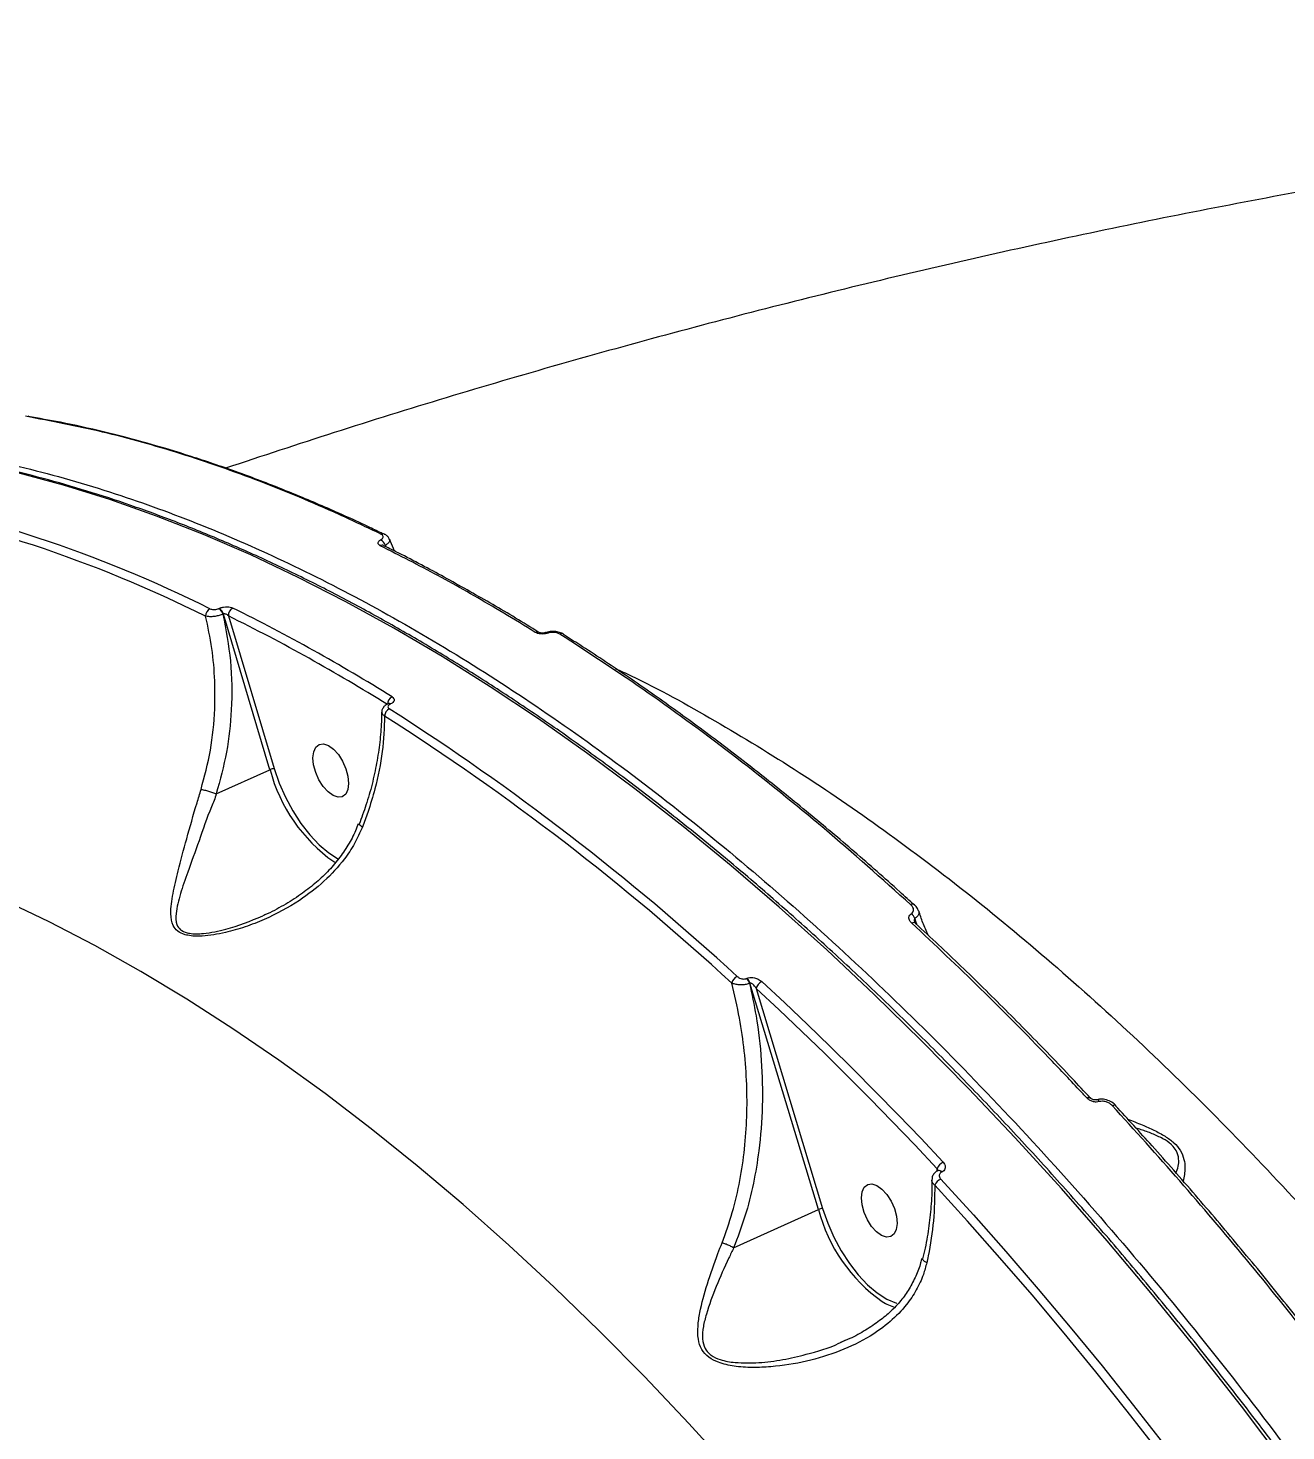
# Model space of a CAD drawing. Header units: millimetres. Extents: x -8422 to 28150, y -6982 to 5510.
# Drawn here: x 21661 to 21859.6, y 1680.1 to 1901.5 of the extents above; entities that cross this region are included whole.
import ezdxf

# ---------------------------------------------------------------- set-up
doc = ezdxf.new("R2010")
doc.units = ezdxf.units.MM
for name, color, linetype in [('DIKOM_ОБЪЕКТ', 7, 'Continuous'), ('DIKOM_РАЗМЕР_ЗОНА', 7, 'Continuous'), ('DIKOM_РАЗМЕР_ОБЪЕКТА', 7, 'Continuous')]:
    doc.layers.add(name, color=color, linetype=linetype)
doc.styles.add('style1', font='arial.ttf', dxfattribs={"width": 0.8})
doc.dimstyles.new('1-50', dxfattribs={"dimtxt": 300, "dimasz": 200, "dimexe": 100, "dimexo": 0, "dimgap": 100, "dimtad": 1, "dimdec": 0, "dimtxsty": 'style1', "dimcen": 0, "dimclrd": 7, "dimclre": 7, "dimadec": 1, "dimazin": 2, "dimtfac": 1, "dimtdec": 0, "dimtmove": 1, "dimatfit": 3, "dimfxl": 0, "dimlwd": 25, "dimlwe": 18, "dimarcsym": 0})

# ---------------------------------------------------------------- blocks, each defined once
blk = doc.blocks.new('*D15')
at = {"layer": 'Defpoints', "color": 0, "transparency": 16777216}
for p in [(19380.28, 3651.45), (27070.13, 3651.45), (15204.41, -3115.19)]:
    blk.add_point(p, dxfattribs=at)
at = {"layer": 'DIKOM_РАЗМЕР_ОБЪЕКТА', "color": 7, "lineweight": 18, "transparency": 16777216}
for p, q in [((19380.28, 3651.45), (27170.13, 3651.45)), ((15204.41, -3115.19), (27170.13, -3115.19))]:
    blk.add_line(p, q, dxfattribs=at)
at = {"layer": 'DIKOM_РАЗМЕР_ОБЪЕКТА', "color": 7, "lineweight": 25, "transparency": 16777216}
blk.add_line((27070.13, -2915.19), (27070.13, 3451.45), dxfattribs=at)
at = {"layer": 'DIKOM_РАЗМЕР_ОБЪЕКТА', "color": 7, "transparency": 16777216}
for points in [[(27036.8, 3451.45), (27103.47, 3451.45), (27070.13, 3651.45)], [(27036.8, -2915.19), (27103.47, -2915.19), (27070.13, -3115.19)]]:
    blk.add_solid(points, dxfattribs=at)
at = {"layer": 'DIKOM_РАЗМЕР_ОБЪЕКТА', "color": 0, "transparency": 16777216, "insert": (26816.96, -135.25), "char_height": 300, "attachment_point": 5, "rotation": 90, "style": 'style1'}
blk.add_mtext('6750', dxfattribs=at)
blk = doc.blocks.new('*D14')
at = {"layer": 'Defpoints', "color": 0, "transparency": 16777216}
for p in [(20684.73, 5148.63), (28049.7, 5148.63), (14575.76, -5055.5)]:
    blk.add_point(p, dxfattribs=at)
at = {"layer": 'DIKOM_РАЗМЕР_ЗОНА', "color": 7, "lineweight": 18, "transparency": 16777216}
for p, q in [((20684.73, 5148.63), (28149.7, 5148.63)), ((14575.76, -5055.5), (28149.7, -5055.5))]:
    blk.add_line(p, q, dxfattribs=at)
at = {"layer": 'DIKOM_РАЗМЕР_ЗОНА', "color": 7, "lineweight": 25, "transparency": 16777216}
blk.add_line((28049.7, -4855.5), (28049.7, 4948.63), dxfattribs=at)
at = {"layer": 'DIKOM_РАЗМЕР_ЗОНА', "color": 7, "transparency": 16777216}
for points in [[(28016.36, 4948.63), (28083.03, 4948.63), (28049.7, 5148.63)], [(28016.36, -4855.5), (28083.03, -4855.5), (28049.7, -5055.5)]]:
    blk.add_solid(points, dxfattribs=at)
at = {"layer": 'DIKOM_РАЗМЕР_ЗОНА', "color": 0, "transparency": 16777216, "insert": (27796.52, -63.59), "char_height": 300, "attachment_point": 5, "rotation": 90, "style": 'style1'}
blk.add_mtext('10200', dxfattribs=at)
blk = doc.blocks.new('*D13')
at = {"layer": 'Defpoints', "color": 0, "transparency": 16777216}
for p in [(10490, 1785.06), (25983.09, 460.53), (10490, -6882.5)]:
    blk.add_point(p, dxfattribs=at)
at = {"layer": 'DIKOM_РАЗМЕР_ЗОНА', "color": 7, "lineweight": 18, "transparency": 16777216}
for p, q in [((10490, 1785.06), (10490, -6982.5)), ((25983.09, 460.53), (25983.09, -6982.5))]:
    blk.add_line(p, q, dxfattribs=at)
at = {"layer": 'DIKOM_РАЗМЕР_ЗОНА', "color": 7, "lineweight": 25, "transparency": 16777216}
blk.add_line((25783.09, -6882.5), (10690, -6882.5), dxfattribs=at)
at = {"layer": 'DIKOM_РАЗМЕР_ЗОНА', "color": 7, "transparency": 16777216}
for points in [[(10690, -6849.17), (10690, -6915.83), (10490, -6882.5)], [(25783.09, -6849.17), (25783.09, -6915.83), (25983.09, -6882.5)]]:
    blk.add_solid(points, dxfattribs=at)
at = {"layer": 'DIKOM_РАЗМЕР_ЗОНА', "color": 0, "transparency": 16777216, "insert": (18236.55, -6629.33), "char_height": 300, "attachment_point": 5, "style": 'style1'}
blk.add_mtext('15500', dxfattribs=at)

msp = doc.modelspace()

# ---------------------------------------------------------------- linework, layer by layer
at = {"layer": 'DIKOM_ОБЪЕКТ', "color": 7, "linetype": 'Continuous', "lineweight": 15}
for p, q in [((21661.03, 1840.3), (21661.08, 1840.29)), ((21717.46, 1819.87), (21717.52, 1819.64)), ((21691.15, 1809.9), (21691.21, 1809.92)), ((21691.87, 1809.02), (21691.81, 1808.99)), ((21699.23, 1784.46), (21691.87, 1809.02)), ((21692.67, 1808.74), (21699.9, 1784.63)), ((21717.9, 1794.89), (21717.85, 1794.87)), ((21718.27, 1794.83), (21718.23, 1794.81)), ((21690.73, 1780.63), (21699.23, 1784.46)), ((21709.63, 1769.76), (21709.3, 1769.94)), ((21774.48, 1751.5), (21774.56, 1751.53)), ((21775.02, 1750.77), (21774.94, 1750.73)), ((21785.83, 1715.02), (21775.02, 1750.77)), ((21776, 1749.91), (21786.49, 1715.19)), ((21832.76, 1731.46), (21832.78, 1731.44)), ((21804.58, 1721.1), (21804.56, 1721.48)), ((21804.72, 1721.17), (21804.7, 1721.16)), ((21805.3, 1720.93), (21805.28, 1720.92)), ((21772.43, 1708.98), (21785.83, 1715.02)), ((21789.3, 1694.04), (21790.04, 1694.42))]:
    msp.add_line(p, q, dxfattribs=at)
at = {"layer": 'DIKOM_ОБЪЕКТ', "color": 7, "linetype": 'Continuous', "lineweight": 15, "flags": 128}
for points in [[(21859.54, 1674.86), (21852.64, 1683.97), (21845.64, 1692.88), (21838.57, 1701.59), (21831.41, 1710.07), (21824.18, 1718.33), (21816.88, 1726.35), (21809.52, 1734.14), (21802.11, 1741.68), (21794.65, 1748.97), (21787.15, 1756), (21779.61, 1762.77), (21772.04, 1769.27), (21764.46, 1775.5), (21756.85, 1781.44), (21749.23, 1787.1), (21741.62, 1792.47), (21734, 1797.55), (21726.39, 1802.32), (21718.8, 1806.8), (21711.23, 1810.97), (21703.69, 1814.82), (21696.19, 1818.37), (21688.72, 1821.6), (21681.3, 1824.5), (21673.94, 1827.09), (21666.64, 1829.36), (21659.4, 1831.3)], [(21717.28, 1821.65), (21717.31, 1821.64), (21717.32, 1821.63)], [(21742.77, 1806.1), (21742.77, 1806.1), (21742.76, 1806.1)], [(21711.54, 1783.42), (21711.64, 1782.29), (21711.52, 1781.34), (21711.18, 1780.62), (21710.65, 1780.2), (21709.97, 1780.11), (21709.2, 1780.37), (21708.4, 1780.94), (21707.63, 1781.79), (21706.96, 1782.84), (21706.45, 1784.01), (21706.12, 1785.21), (21706.02, 1786.33), (21706.14, 1787.29), (21706.48, 1788.01), (21707.01, 1788.43), (21707.69, 1788.52), (21708.46, 1788.26), (21709.26, 1787.69), (21710.03, 1786.84), (21710.7, 1785.79), (21711.21, 1784.61), (21711.54, 1783.42)], [(21699.9, 1784.63), (21700.69, 1782.34), (21701.68, 1780.1), (21702.82, 1777.96), (21704.11, 1775.97), (21705.51, 1774.17), (21706.99, 1772.61), (21708.51, 1771.32), (21710.04, 1770.34), (21710.08, 1770.32)], [(21772.36, 1673.6), (21765.38, 1681.26), (21758.34, 1688.68), (21751.25, 1695.85), (21744.11, 1702.77), (21736.93, 1709.43), (21729.71, 1715.82), (21722.47, 1721.94), (21715.21, 1727.78), (21707.93, 1733.34), (21700.65, 1738.6), (21693.37, 1743.58), (21686.09, 1748.25), (21678.83, 1752.63), (21671.59, 1756.69), (21664.38, 1760.45), (21657.19, 1763.89)], [(21800.98, 1763.15), (21801, 1763.13), (21801.01, 1763.11)], [(21804.56, 1721.48), (21801.03, 1725.23), (21797.49, 1728.93), (21793.93, 1732.57), (21790.37, 1736.16), (21786.79, 1739.69), (21783.2, 1743.15), (21779.61, 1746.56), (21776, 1749.91)], [(21776.88, 1751.01), (21780.5, 1747.65), (21784.1, 1744.23), (21787.7, 1740.76), (21791.28, 1737.22), (21794.86, 1733.63), (21798.42, 1729.98), (21801.97, 1726.27), (21805.51, 1722.51)], [(21828.2, 1732.64), (21828.35, 1732.7), (21828.49, 1732.73), (21828.61, 1732.73), (21828.71, 1732.69), (21828.77, 1732.64)], [(21832.2, 1731.45), (21832.34, 1731.51), (21832.47, 1731.53), (21832.59, 1731.54), (21832.68, 1731.51), (21832.76, 1731.46), (21832.76, 1731.46)], [(21798.13, 1713.98), (21798.24, 1712.85), (21798.11, 1711.89), (21797.77, 1711.17), (21797.24, 1710.76), (21796.56, 1710.67), (21795.79, 1710.92), (21794.99, 1711.5), (21794.23, 1712.35), (21793.56, 1713.4), (21793.04, 1714.57), (21792.72, 1715.77), (21792.61, 1716.89), (21792.73, 1717.85), (21793.07, 1718.57), (21793.61, 1718.99), (21794.28, 1719.07), (21795.05, 1718.82), (21795.85, 1718.24), (21796.62, 1717.4), (21797.29, 1716.34), (21797.81, 1715.17), (21798.13, 1713.98)], [(21844.38, 1670.48), (21839.5, 1676.9), (21834.58, 1683.22), (21829.61, 1689.43), (21824.6, 1695.54), (21819.56, 1701.55), (21814.47, 1707.43), (21809.35, 1713.21), (21804.2, 1718.87)], [(21805.14, 1719.84), (21810.3, 1714.17), (21815.43, 1708.38), (21820.53, 1702.48), (21825.59, 1696.47), (21830.61, 1690.34), (21835.59, 1684.11), (21840.52, 1677.78), (21845.41, 1671.34)], [(21786.49, 1715.19), (21787.29, 1712.9), (21788.27, 1710.66), (21789.42, 1708.52), (21790.71, 1706.52), (21792.11, 1704.73), (21793.58, 1703.16), (21795.1, 1701.88), (21796.63, 1700.89), (21798.13, 1700.24), (21798.19, 1700.22)]]:
    msp.add_lwpolyline(points, dxfattribs=at)
at = {"layer": 'DIKOM_ОБЪЕКТ', "color": 7, "linetype": 'Continuous', "lineweight": 15}
for centre, radius, start, end in [((21596.95, 1623.63), 206.71, 63.5374, 79.8544), ((21597.43, 1624.39), 207.17, 63.5375, 79.8544), ((21716.13, 1819.49), 1.37, 15.827, 65.7967), ((21717.03, 1821.08), 0.625, 65.835, 116.3172), ((21716.92, 1819.27), 0.62, 64.2521, 116.56), ((21690.33, 1808.73), 1.26, 117.2778, 182.2093), ((21690.34, 1808.62), 1.51, 14.2337, 57.6975), ((21690.4, 1808.64), 1.51, 14.2354, 57.6922), ((21693.93, 1808.85), 1.27, 117.175, 185.0431), ((21563.5, 1547.65), 292.71, 58.0241, 63.6631), ((21563.09, 1546.97), 292.08, 58.0248, 63.6624), ((21741.39, 1805.63), 0.576, 59.7597, 118.7827), ((21742.82, 1805.79), 0.312, 42.2985, 98.3657), ((21745.26, 1805.37), 0.567, 53.79, 118.9428), ((21719.1, 1794.74), 1.34, 116.5011, 180.1624), ((21718.68, 1792.85), 1.36, 116.6112, 176.852), ((21717.99, 1794.51), 0.389, 51.4644, 109.9952), ((21718.03, 1794.53), 0.387, 51.3755, 110.5632), ((21504.89, 1459.98), 396.3, 47.4268, 57.4578), ((21504.62, 1459.59), 395.42, 47.4267, 57.4579), ((21700, 1782.81), 1.82, 93.0089, 114.8521), ((21724.26, 1791.06), 25.88, 194.7718, 234.688), ((21800.69, 1762.71), 0.523, 56.1811, 122.4804), ((21799.53, 1760.45), 1.6, 19.4602, 53.1138), ((21800.85, 1759.81), 0.505, 52.2286, 123.4635), ((21773.69, 1750.37), 1.61, 115.3523, 165.2297), ((21773.27, 1750.24), 1.74, 16.1586, 45.7886), ((21773.34, 1750.28), 1.75, 16.196, 45.7512), ((21777.55, 1749.57), 1.59, 114.9473, 167.4723), ((21829.73, 1731.87), 0.477, 23.3841, 90.8213), ((21806.24, 1720.87), 1.79, 114.3163, 160.2627), ((21804.82, 1720.63), 0.544, 32.4854, 102.968), ((21804.85, 1720.65), 0.538, 32.1919, 104.2855), ((21805.92, 1718.16), 1.86, 114.6872, 157.4367), ((21786.59, 1713.37), 1.82, 93.0253, 114.8357), ((21810.85, 1721.62), 25.88, 194.7718, 234.6892), ((21800.93, 1708.84), 9.74, 238.8533, 252.2675)]:
    msp.add_arc(centre, radius, start, end, dxfattribs=at)
for points, knots in [([(22084.89, 1897.41), (22083.85, 1897.4), (22076.38, 1897.3), (22062.51, 1896.93), (22043.3, 1896.2), (22024.12, 1895.2), (22004.99, 1893.94), (21985.91, 1892.41), (21966.88, 1890.62), (21947.92, 1888.57), (21929.02, 1886.24), (21910.19, 1883.66), (21891.44, 1880.8), (21872.76, 1877.69), (21854.18, 1874.3), (21835.69, 1870.66), (21817.3, 1866.74), (21799.02, 1862.56), (21780.84, 1858.12), (21762.78, 1853.41), (21744.85, 1848.45), (21727.04, 1843.21), (21709.49, 1837.77), (21697.94, 1833.94), (21692.23, 1832.05)], [0, 0, 0, 0, 0.007673, 0.054924, 0.102196, 0.149481, 0.196777, 0.244084, 0.291402, 0.338729, 0.386065, 0.433406, 0.480751, 0.528098, 0.575445, 0.622788, 0.670125, 0.717452, 0.764768, 0.812066, 0.859345, 0.906599, 0.953825, 1, 1, 1, 1]), ([(21716.75, 1821.64), (21714.56, 1822.69), (21708.13, 1825.74), (21697.57, 1830.13), (21685.1, 1834.47), (21672.75, 1837.95), (21664.67, 1839.48), (21660.64, 1840.24)], [0, 0, 0, 0, 0.114454, 0.334765, 0.555076, 0.777538, 1, 1, 1, 1]), ([(21717.01, 1821.7), (21716.35, 1822.03), (21713.3, 1823.54), (21707.9, 1825.94), (21700.81, 1828.91), (21693.77, 1831.57), (21686.77, 1833.95), (21679.83, 1836.04), (21672.94, 1837.83), (21666.68, 1839.24), (21662.74, 1839.91), (21661.05, 1840.2)], [0, 0, 0, 0, 0.034763, 0.159076, 0.283509, 0.408032, 0.532615, 0.657221, 0.781805, 0.906335, 1, 1, 1, 1]), ([(21928.36, 1563.67), (21927.45, 1565.47), (21924.81, 1570.68), (21920.34, 1579.24), (21914.9, 1589.3), (21909.34, 1599.25), (21903.65, 1609.09), (21897.84, 1618.8), (21891.92, 1628.38), (21885.89, 1637.82), (21879.75, 1647.11), (21873.51, 1656.25), (21867.18, 1665.23), (21860.75, 1674.04), (21854.23, 1682.68), (21847.64, 1691.14), (21840.96, 1699.41), (21834.22, 1707.49), (21827.4, 1715.37), (21820.53, 1723.05), (21813.6, 1730.51), (21806.61, 1737.76), (21799.58, 1744.79), (21792.51, 1751.59), (21785.4, 1758.16), (21778.26, 1764.49), (21771.1, 1770.58), (21763.91, 1776.42), (21756.72, 1782.02), (21749.51, 1787.36), (21742.3, 1792.43), (21735.09, 1797.25), (21727.88, 1801.8), (21720.69, 1806.08), (21713.52, 1810.09), (21706.37, 1813.82), (21699.24, 1817.27), (21692.16, 1820.44), (21685.11, 1823.32), (21678.1, 1825.92), (21671.15, 1828.23), (21664.25, 1830.24), (21657.41, 1831.97), (21650.64, 1833.4), (21643.93, 1834.54), (21637.31, 1835.39), (21630.76, 1835.92), (21625.61, 1836.16), (21622.67, 1836.12), (21621.85, 1836.11)], [0, 0, 0, 0, 0.011462, 0.033237, 0.055013, 0.07679, 0.098567, 0.120343, 0.14212, 0.163897, 0.185675, 0.207453, 0.229231, 0.251009, 0.272788, 0.294567, 0.316347, 0.338127, 0.359907, 0.381689, 0.403471, 0.425253, 0.447036, 0.468819, 0.490603, 0.512388, 0.534174, 0.55596, 0.577746, 0.599533, 0.621321, 0.643109, 0.664898, 0.686687, 0.708475, 0.730264, 0.752053, 0.77384, 0.795627, 0.817413, 0.839197, 0.860978, 0.882757, 0.904533, 0.926304, 0.948071, 0.969833, 0.991589, 1, 1, 1, 1]), ([(21623.13, 1836.69), (21626.64, 1836.66), (21634.56, 1836.59), (21647.35, 1834.97), (21661.36, 1832.1), (21675.36, 1828.02), (21689.27, 1822.88), (21703.04, 1816.77), (21717.06, 1809.53), (21731.29, 1801.14), (21745.7, 1791.61), (21760.15, 1780.99), (21774.61, 1769.31), (21789.03, 1756.59), (21803.47, 1742.78), (21817.86, 1727.88), (21832.15, 1711.92), (21846.04, 1695.24), (21859.48, 1677.93), (21872.44, 1660.07), (21885.14, 1641.36), (21897.53, 1621.85), (21909.53, 1601.56), (21920.24, 1582.23), (21926.74, 1569.53), (21929.61, 1563.91)], [0, 0, 0, 0, 0.035838, 0.081051, 0.1263, 0.171512, 0.213866, 0.256251, 0.298605, 0.342099, 0.385625, 0.429118, 0.473054, 0.517025, 0.560961, 0.606173, 0.651423, 0.696635, 0.740571, 0.784542, 0.828478, 0.873691, 0.91894, 0.964152, 1, 1, 1, 1]), ([(21716.64, 1819.82), (21716.61, 1819.84), (21716.47, 1819.92), (21716.31, 1820.08), (21716.27, 1820.31), (21716.39, 1820.54), (21716.59, 1820.68), (21716.7, 1820.74)], [0, 0, 0, 0, 0.082581, 0.321728, 0.551305, 0.775621, 1, 1, 1, 1]), ([(21716.7, 1820.74), (21716.8, 1820.81), (21717, 1820.94), (21717.11, 1821.18), (21717.08, 1821.4), (21716.92, 1821.55), (21716.79, 1821.62), (21716.75, 1821.64)], [0, 0, 0, 0, 0.225672, 0.451357, 0.680185, 0.917615, 1, 1, 1, 1]), ([(21718.09, 1820.76), (21718.07, 1820.84), (21718.01, 1821.08), (21717.72, 1821.4), (21717.43, 1821.57), (21717.29, 1821.65)], [0, 0, 0, 0, 0.19077, 0.578172, 1, 1, 1, 1]), ([(21718.09, 1820.78), (21718.11, 1820.7), (21718.16, 1820.53), (21717.95, 1820.2), (21717.62, 1819.98), (21717.46, 1819.87)], [0, 0, 0, 0, 0.283772, 0.641138, 1, 1, 1, 1]), ([(21718.87, 1818.98), (21718.65, 1819.48), (21718.39, 1820.07), (21718.2, 1820.7), (21718.17, 1820.8)], [0, 0, 0, 0, 0.83112, 1, 1, 1, 1]), ([(21741.11, 1806.14), (21740.7, 1806.4), (21738.62, 1807.68), (21733.49, 1810.77), (21725.74, 1815.19), (21719.67, 1818.28), (21716.64, 1819.82)], [0, 0, 0, 0, 0.050769, 0.253847, 0.626696, 1, 1, 1, 1]), ([(21717.18, 1819.83), (21717.18, 1819.83), (21717.17, 1819.84), (21717.17, 1819.83), (21717.18, 1819.83)], [0, 0, 0, 0, 0.723036, 1, 1, 1, 1]), ([(21741.68, 1806.12), (21741.36, 1806.33), (21738.63, 1808.06), (21733.49, 1811.08), (21726.29, 1815.13), (21720.85, 1818.03), (21717.83, 1819.5), (21717.18, 1819.81)], [0, 0, 0, 0, 0.039225, 0.332658, 0.626713, 0.920513, 1, 1, 1, 1]), ([(21689.75, 1809.86), (21689.83, 1809.83), (21690, 1809.76), (21690.34, 1809.73), (21690.69, 1809.76), (21690.97, 1809.82), (21691.1, 1809.88), (21691.15, 1809.9)], [0, 0, 0, 0, 0.228767, 0.457796, 0.678512, 0.888318, 1, 1, 1, 1]), ([(21691.21, 1809.92), (21691.28, 1809.95), (21691.49, 1810.04), (21691.92, 1810.14), (21692.46, 1810.17), (21692.97, 1810.12), (21693.23, 1810.02), (21693.36, 1809.97)], [0, 0, 0, 0, 0.108296, 0.320425, 0.543038, 0.771569, 1, 1, 1, 1]), ([(21688.34, 1781.34), (21688.89, 1783.38), (21689.99, 1787.52), (21690.56, 1793.33), (21690.56, 1798.72), (21690.14, 1803.65), (21689.43, 1807), (21689.07, 1808.69)], [0, 0, 0, 0, 0.230865, 0.467175, 0.626568, 0.811993, 1, 1, 1, 1]), ([(21691.81, 1808.99), (21691.71, 1808.95), (21691.44, 1808.85), (21690.89, 1808.71), (21690.2, 1808.61), (21689.54, 1808.6), (21689.23, 1808.66), (21689.07, 1808.69)], [0, 0, 0, 0, 0.113184, 0.325893, 0.54798, 0.775425, 1, 1, 1, 1]), ([(21691.81, 1808.99), (21692.27, 1806.55), (21693.21, 1801.6), (21693.27, 1794.24), (21692.53, 1787.15), (21691.34, 1782.82), (21690.73, 1780.63)], [0, 0, 0, 0, 0.260692, 0.528703, 0.761628, 1, 1, 1, 1]), ([(21692.67, 1808.74), (21692.62, 1808.79), (21692.52, 1808.89), (21692.32, 1808.99), (21692.14, 1809.05), (21692.01, 1809.05), (21691.93, 1809.04), (21691.9, 1809.02), (21691.87, 1809.02)], [0, 0, 0, 0, 0.255379, 0.498824, 0.716601, 0.861686, 0.90705, 1, 1, 1, 1]), ([(21743.05, 1806), (21743.01, 1805.99), (21742.83, 1805.94), (21742.46, 1805.87), (21741.95, 1805.87), (21741.47, 1805.96), (21741.23, 1806.08), (21741.11, 1806.14)], [0, 0, 0, 0, 0.053593, 0.289804, 0.526397, 0.763123, 1, 1, 1, 1]), ([(21742.76, 1806.1), (21742.75, 1806.1), (21742.7, 1806.08), (21742.55, 1806.04), (21742.31, 1806.02), (21742.06, 1806.03), (21741.86, 1806.06), (21741.74, 1806.1), (21741.68, 1806.13), (21741.68, 1806.13), (21741.68, 1806.13)], [0, 0, 0, 0, 0.023463, 0.182179, 0.354546, 0.540828, 0.705776, 0.852406, 0.978388, 1, 1, 1, 1]), ([(21745.54, 1805.85), (21745.51, 1805.88), (21745.29, 1806.04), (21744.74, 1806.22), (21743.91, 1806.31), (21743.2, 1806.26), (21742.86, 1806.11), (21742.78, 1806.08)], [0, 0, 0, 0, 0.0445, 0.312981, 0.60645, 0.904708, 1, 1, 1, 1]), ([(21744.99, 1805.87), (21744.87, 1805.93), (21744.63, 1806.05), (21744.15, 1806.14), (21743.63, 1806.14), (21743.26, 1806.07), (21743.08, 1806.01), (21743.05, 1806)], [0, 0, 0, 0, 0.236407, 0.472553, 0.709124, 0.945864, 1, 1, 1, 1]), ([(21800.41, 1763.15), (21795.85, 1767.22), (21786.72, 1775.36), (21772.88, 1786.45), (21758.96, 1796.77), (21749.64, 1802.84), (21744.99, 1805.87)], [0, 0, 0, 0, 0.248597, 0.497192, 0.748597, 1, 1, 1, 1]), ([(21800.97, 1763.07), (21800.21, 1763.78), (21797.06, 1766.68), (21791.51, 1771.53), (21784.32, 1777.61), (21777.1, 1783.43), (21769.87, 1789.01), (21762.63, 1794.34), (21755.38, 1799.39), (21749.69, 1803.2), (21746.42, 1805.24), (21745.56, 1805.78)], [0, 0, 0, 0, 0.04206, 0.172043, 0.302145, 0.432341, 0.562598, 0.692887, 0.82317, 0.953417, 1, 1, 1, 1]), ([(21753.74, 1800.44), (21754.57, 1800.06), (21759.78, 1797.68), (21769.48, 1792.27), (21782.79, 1784.21), (21796.28, 1774.98), (21809.88, 1764.69), (21823.57, 1753.32), (21837.04, 1741.12), (21850.26, 1728.15), (21863.19, 1714.48), (21876.04, 1699.9), (21888.75, 1684.42), (21901.29, 1668.09), (21912.51, 1652.42), (21922.52, 1637.66), (21928.36, 1628.46), (21931.29, 1623.85)], [0, 0, 0, 0, 0.013617, 0.085255, 0.156949, 0.228588, 0.302298, 0.376068, 0.449779, 0.521596, 0.593469, 0.665287, 0.739176, 0.813125, 0.887015, 0.943454, 1, 1, 1, 1]), ([(21718.5, 1795.94), (21718.6, 1795.87), (21718.78, 1795.73), (21718.86, 1795.46), (21718.78, 1795.2), (21718.56, 1794.98), (21718.35, 1794.87), (21718.27, 1794.83)], [0, 0, 0, 0, 0.215063, 0.429975, 0.644693, 0.859183, 1, 1, 1, 1]), ([(21717.85, 1794.87), (21717.85, 1794.87), (21717.65, 1794.79), (21717.31, 1794.56), (21717, 1794.11), (21716.86, 1793.74), (21716.89, 1793.56), (21716.9, 1793.54)], [0, 0, 0, 0, 0.000724, 0.381781, 0.684957, 0.968809, 1, 1, 1, 1]), ([(21718.23, 1794.81), (21718.17, 1794.78), (21718.04, 1794.71), (21717.89, 1794.57), (21717.83, 1794.39), (21717.89, 1794.21), (21718.01, 1794.11), (21718.07, 1794.06)], [0, 0, 0, 0, 0.142243, 0.357104, 0.571557, 0.785728, 1, 1, 1, 1]), ([(21717.98, 1794.93), (21717.98, 1794.94), (21717.98, 1794.94), (21717.95, 1794.91), (21717.9, 1794.9), (21717.89, 1794.89)], [0, 0, 0, 0, 0.369812, 0.88744, 1, 1, 1, 1]), ([(21716.82, 1793.51), (21716.82, 1793.02), (21716.83, 1791.48), (21716.59, 1788.81), (21716.11, 1785.52), (21715.38, 1782.19), (21714.46, 1778.96), (21713.68, 1776.86), (21713.31, 1775.87)], [0, 0, 0, 0, 0.08825, 0.273495, 0.459526, 0.645846, 0.831809, 1, 1, 1, 1]), ([(21717.33, 1792.93), (21717.25, 1791.07), (21717.1, 1787.32), (21716.04, 1782.17), (21714.86, 1778.18), (21714.11, 1776.18), (21713.82, 1775.41)], [0, 0, 0, 0, 0.324708, 0.657478, 0.869003, 1, 1, 1, 1]), ([(21717.33, 1792.93), (21717.2, 1793.02), (21716.95, 1793.2), (21716.91, 1793.41), (21716.89, 1793.52)], [0, 0, 0, 0, 0.515557, 1, 1, 1, 1]), ([(21713.82, 1775.41), (21713.43, 1774.53), (21712.64, 1772.76), (21710.67, 1769.82), (21707.81, 1766.72), (21703.57, 1763.45), (21699.29, 1761.15), (21695.31, 1759.6), (21692.02, 1758.66), (21688.92, 1758.13), (21686.78, 1758.18), (21685.49, 1758.49), (21684.57, 1758.93), (21683.73, 1760.03), (21683.46, 1762.01), (21683.87, 1764.89), (21684.78, 1768.81), (21686.06, 1773.55), (21687.32, 1777.96), (21688.13, 1780.64), (21688.34, 1781.34)], [0, 0, 0, 0, 0.044062, 0.088956, 0.162486, 0.238205, 0.335244, 0.385265, 0.43526, 0.493551, 0.532135, 0.540208, 0.56656, 0.59274, 0.638272, 0.707601, 0.778723, 0.871003, 0.966034, 1, 1, 1, 1]), ([(21690.73, 1780.63), (21690.73, 1780.63), (21690.57, 1779.93), (21689.43, 1777.45), (21688.03, 1773.17), (21686.36, 1768.65), (21685.03, 1764.86), (21684.35, 1762.11), (21684.34, 1760.2), (21685.01, 1759.16), (21685.73, 1758.82), (21686.27, 1758.68), (21687.06, 1758.52), (21689.14, 1758.57), (21693.12, 1759.37), (21696.17, 1760.6), (21698.09, 1761.38)], [0, 0, 0, 0, 0.000025, 0.052405, 0.197297, 0.342408, 0.449962, 0.557127, 0.623918, 0.66085, 0.697063, 0.697546, 0.708935, 0.764804, 0.852438, 1, 1, 1, 1]), ([(21688.34, 1781.34), (21688.4, 1781.33), (21688.57, 1781.31), (21688.95, 1781.23), (21689.52, 1781.08), (21690.17, 1780.87), (21690.55, 1780.71), (21690.73, 1780.63)], [0, 0, 0, 0, 0.087276, 0.253586, 0.502399, 0.751234, 1, 1, 1, 1]), ([(21690.73, 1780.63), (21690.73, 1780.63), (21690.73, 1780.63), (21690.73, 1780.63), (21690.73, 1780.63), (21690.73, 1780.63)], [0, 0, 0, 0, 0.46054, 0.877229, 1, 1, 1, 1]), ([(21713.16, 1775.92), (21713.02, 1775.55), (21712.59, 1774.38), (21711.56, 1772.52), (21710.09, 1770.33), (21708.33, 1768.3), (21706.3, 1766.43), (21703.99, 1764.65), (21701.35, 1763), (21699.34, 1761.9), (21698.2, 1761.43), (21698.09, 1761.39)], [0, 0, 0, 0, 0.054387, 0.173226, 0.296607, 0.42229, 0.548953, 0.681686, 0.829562, 0.983231, 1, 1, 1, 1]), ([(21713.82, 1775.41), (21713.8, 1775.43), (21713.7, 1775.49), (21713.5, 1775.62), (21713.33, 1775.77), (21713.34, 1775.83), (21713.35, 1775.85)], [0, 0, 0, 0, 0.075358, 0.295222, 0.716236, 1, 1, 1, 1]), ([(21800.49, 1761.73), (21800.58, 1761.8), (21800.76, 1761.94), (21800.87, 1762.23), (21800.84, 1762.56), (21800.68, 1762.88), (21800.49, 1763.07), (21800.41, 1763.15)], [0, 0, 0, 0, 0.188955, 0.377444, 0.579192, 0.816455, 1, 1, 1, 1]), ([(21801.62, 1762.18), (21801.6, 1762.26), (21801.51, 1762.56), (21801.28, 1762.89), (21801.03, 1763.08), (21800.97, 1763.13)], [0, 0, 0, 0, 0.215451, 0.812245, 1, 1, 1, 1]), ([(21800.58, 1760.23), (21800.49, 1760.31), (21800.29, 1760.52), (21800.13, 1760.86), (21800.1, 1761.2), (21800.21, 1761.51), (21800.4, 1761.65), (21800.49, 1761.73)], [0, 0, 0, 0, 0.18251, 0.423772, 0.627463, 0.813446, 1, 1, 1, 1]), ([(21801.04, 1760.98), (21801.02, 1760.96), (21800.99, 1760.92), (21800.96, 1760.82), (21800.95, 1760.64), (21800.98, 1760.49), (21801.01, 1760.4), (21801.01, 1760.4)], [0, 0, 0, 0, 0.148374, 0.257303, 0.574606, 0.984337, 1, 1, 1, 1]), ([(21801.63, 1762.18), (21801.64, 1762.15), (21801.73, 1762.01), (21801.68, 1761.71), (21801.49, 1761.31), (21801.19, 1761.09), (21801.04, 1760.98)], [0, 0, 0, 0, 0.059769, 0.37759, 0.68479, 1, 1, 1, 1]), ([(21801.04, 1760.98), (21801.08, 1760.83), (21801.18, 1760.51), (21801.28, 1760.19), (21801.33, 1760.02)], [0, 0, 0, 0, 0.457324, 1, 1, 1, 1]), ([(21803.13, 1758.35), (21802.85, 1758.99), (21802.3, 1760.24), (21801.87, 1761.55), (21801.66, 1762.19)], [0, 0, 0, 0, 0.517962, 1, 1, 1, 1]), ([(21828.2, 1732.64), (21827.8, 1733.07), (21825.79, 1735.23), (21820.23, 1741.09), (21811.44, 1750), (21804.2, 1756.82), (21800.58, 1760.23)], [0, 0, 0, 0, 0.04414, 0.22071, 0.610012, 1, 1, 1, 1]), ([(21801.16, 1760.22), (21801.13, 1760.24), (21801.05, 1760.31), (21801.01, 1760.39), (21801.02, 1760.38), (21801.02, 1760.38)], [0, 0, 0, 0, 0.235093, 0.759837, 1, 1, 1, 1]), ([(21828.76, 1732.62), (21827.8, 1733.66), (21824.52, 1737.21), (21818.89, 1743.02), (21811.86, 1750.05), (21805.95, 1755.77), (21802.37, 1759.07), (21801.15, 1760.19)], [0, 0, 0, 0, 0.105991, 0.360984, 0.615394, 0.868996, 1, 1, 1, 1]), ([(21773, 1751.82), (21773.12, 1751.73), (21773.33, 1751.57), (21773.72, 1751.44), (21774.06, 1751.4), (21774.32, 1751.43), (21774.44, 1751.48), (21774.48, 1751.5)], [0, 0, 0, 0, 0.302575, 0.534741, 0.725446, 0.917074, 1, 1, 1, 1]), ([(21774.56, 1751.53), (21774.62, 1751.55), (21774.82, 1751.63), (21775.23, 1751.68), (21775.78, 1751.61), (21776.38, 1751.39), (21776.71, 1751.14), (21776.88, 1751.01)], [0, 0, 0, 0, 0.079622, 0.275699, 0.470735, 0.710565, 1, 1, 1, 1]), ([(21770.61, 1709.76), (21771.18, 1711.35), (21772.33, 1714.55), (21773.46, 1719.54), (21774.22, 1724.6), (21774.57, 1729.67), (21774.56, 1734.85), (21774.17, 1740.05), (21773.41, 1745.41), (21772.57, 1748.94), (21772.14, 1750.78)], [0, 0, 0, 0, 0.123685, 0.248896, 0.368955, 0.490744, 0.612547, 0.738056, 0.863571, 1, 1, 1, 1]), ([(21774.94, 1750.73), (21774.87, 1750.7), (21774.62, 1750.61), (21774.12, 1750.51), (21773.46, 1750.47), (21772.79, 1750.54), (21772.36, 1750.67), (21772.17, 1750.76), (21772.14, 1750.78)], [0, 0, 0, 0, 0.089197, 0.293645, 0.489611, 0.716375, 0.954575, 1, 1, 1, 1]), ([(21774.94, 1750.73), (21775.31, 1749.03), (21776.17, 1745.04), (21776.9, 1738.56), (21777.07, 1731.41), (21776.58, 1724.91), (21775.6, 1719.09), (21774.32, 1713.93), (21773.06, 1710.63), (21772.43, 1708.98)], [0, 0, 0, 0, 0.123411, 0.290339, 0.457786, 0.624611, 0.746545, 0.873294, 1, 1, 1, 1]), ([(21776, 1749.91), (21775.91, 1750.05), (21775.76, 1750.29), (21775.51, 1750.57), (21775.31, 1750.72), (21775.18, 1750.77), (21775.09, 1750.79), (21775.04, 1750.77), (21775.02, 1750.77)], [0, 0, 0, 0, 0.350937, 0.618332, 0.802997, 0.879355, 0.949224, 1, 1, 1, 1]), ([(21830.17, 1732.06), (21830.01, 1732.03), (21829.68, 1731.97), (21829.12, 1732.06), (21828.59, 1732.29), (21828.33, 1732.53), (21828.2, 1732.64)], [0, 0, 0, 0, 0.233846, 0.48247, 0.741283, 1, 1, 1, 1]), ([(21829.72, 1732.35), (21829.71, 1732.34), (21829.68, 1732.33), (21829.56, 1732.32), (21829.4, 1732.33), (21829.22, 1732.37), (21829.02, 1732.45), (21828.85, 1732.56), (21828.8, 1732.62), (21828.77, 1732.65)], [0, 0, 0, 0, 0.05694, 0.187933, 0.323049, 0.472026, 0.652749, 0.858418, 1, 1, 1, 1]), ([(21832.75, 1731.45), (21832.72, 1731.49), (21832.52, 1731.74), (21831.96, 1732.11), (21831.11, 1732.42), (21830.32, 1732.49), (21829.89, 1732.37), (21829.73, 1732.32)], [0, 0, 0, 0, 0.044876, 0.310896, 0.59006, 0.845087, 1, 1, 1, 1]), ([(21832.2, 1731.45), (21832.06, 1731.57), (21831.8, 1731.82), (21831.25, 1732.05), (21830.67, 1732.15), (21830.33, 1732.09), (21830.17, 1732.06)], [0, 0, 0, 0, 0.258338, 0.516779, 0.767822, 1, 1, 1, 1]), ([(21873.76, 1681.2), (21870.41, 1685.63), (21863.71, 1694.49), (21853.39, 1707.26), (21842.9, 1719.66), (21835.77, 1727.52), (21832.2, 1731.45)], [0, 0, 0, 0, 0.249099, 0.4982, 0.7491, 1, 1, 1, 1]), ([(21874.27, 1681.2), (21873.56, 1682.16), (21870.69, 1686.05), (21865.57, 1692.68), (21858.92, 1701.09), (21852.18, 1709.3), (21845.37, 1717.32), (21838.9, 1724.7), (21834.67, 1729.32), (21832.75, 1731.41)], [0, 0, 0, 0, 0.053489, 0.215703, 0.378038, 0.540454, 0.702919, 0.865389, 1, 1, 1, 1]), ([(21834.66, 1729.31), (21835.43, 1729), (21836.8, 1728.46), (21838.8, 1727.57), (21840.54, 1726.66), (21842.02, 1725.58), (21843.1, 1724.29), (21843.6, 1722.94), (21843.77, 1721.23), (21843.56, 1720.19), (21843.41, 1719.5)], [0, 0, 0, 0, 0.13223, 0.23893, 0.345115, 0.440402, 0.536657, 0.656646, 0.7719, 1, 1, 1, 1]), ([(21842.28, 1720.79), (21842.42, 1721.14), (21842.68, 1721.8), (21842.76, 1723.01), (21842.49, 1724.17), (21841.88, 1724.98), (21841.19, 1725.62), (21840.16, 1726.3), (21838.53, 1727.02), (21837.07, 1727.54), (21836.22, 1727.81), (21835.95, 1727.9)], [0, 0, 0, 0, 0.155418, 0.300555, 0.44565, 0.540661, 0.55814, 0.670613, 0.803068, 0.936422, 1, 1, 1, 1]), ([(21804.7, 1721.15), (21804.66, 1721.13), (21804.42, 1721.05), (21804.08, 1720.74), (21803.77, 1720.24), (21803.75, 1719.86), (21803.74, 1719.69)], [0, 0, 0, 0, 0.070672, 0.401437, 0.719192, 1, 1, 1, 1]), ([(21804.66, 1721.18), (21804.65, 1721.21), (21804.63, 1721.31), (21804.59, 1721.41), (21804.56, 1721.48)], [0, 0, 0, 0, 0.32001, 1, 1, 1, 1]), ([(21804.73, 1721.17), (21804.74, 1721.18), (21804.74, 1721.18), (21804.72, 1721.17), (21804.72, 1721.17)], [0, 0, 0, 0, 0.561028, 1, 1, 1, 1]), ([(21805.28, 1720.92), (21805.2, 1720.88), (21805.04, 1720.79), (21804.92, 1720.57), (21804.89, 1720.32), (21804.96, 1720.07), (21805.08, 1719.91), (21805.14, 1719.84)], [0, 0, 0, 0, 0.195106, 0.390067, 0.593232, 0.811074, 1, 1, 1, 1]), ([(21805.51, 1722.51), (21805.59, 1722.4), (21805.77, 1722.18), (21805.87, 1721.81), (21805.83, 1721.45), (21805.65, 1721.13), (21805.42, 1721), (21805.3, 1720.93)], [0, 0, 0, 0, 0.189023, 0.404501, 0.606832, 0.803364, 1, 1, 1, 1]), ([(21803.72, 1719.68), (21803.73, 1719.57), (21803.78, 1718.36), (21803.65, 1715.95), (21803.3, 1712.49), (21802.84, 1709.57), (21802.41, 1707.83), (21802.28, 1707.26)], [0, 0, 0, 0, 0.029171, 0.308146, 0.587493, 0.866628, 1, 1, 1, 1]), ([(21804.2, 1718.87), (21804.17, 1717), (21804.11, 1713.35), (21803.48, 1709.21), (21803.01, 1706.99), (21802.93, 1706.64)], [0, 0, 0, 0, 0.466534, 0.91501, 1, 1, 1, 1]), ([(21804.2, 1718.87), (21804.09, 1718.98), (21803.85, 1719.21), (21803.71, 1719.5), (21803.74, 1719.66), (21803.75, 1719.68)], [0, 0, 0, 0, 0.425965, 0.919378, 1, 1, 1, 1]), ([(21802.93, 1706.64), (21802.77, 1706.02), (21802.37, 1704.52), (21801.32, 1702.28), (21799.61, 1699.73), (21797.18, 1697.24), (21793.67, 1694.73), (21789.23, 1692.58), (21783.94, 1690.96), (21779.25, 1690.22), (21775.4, 1690.05), (21772.6, 1690.23), (21770.22, 1690.75), (21768.43, 1691.66), (21767.28, 1692.96), (21766.76, 1694.67), (21766.76, 1696.64), (21767.19, 1699.52), (21768.25, 1703.31), (21769.54, 1707.02), (21770.39, 1709.2), (21770.61, 1709.76)], [0, 0, 0, 0, 0.031147, 0.075385, 0.120736, 0.182117, 0.245386, 0.330259, 0.417611, 0.506578, 0.552381, 0.598098, 0.638398, 0.667093, 0.696206, 0.728673, 0.766813, 0.805986, 0.887765, 0.971247, 1, 1, 1, 1]), ([(21772.43, 1708.98), (21772.25, 1709.08), (21771.89, 1709.28), (21771.31, 1709.53), (21770.88, 1709.68), (21770.67, 1709.74), (21770.61, 1709.76)], [0, 0, 0, 0, 0.32528, 0.650518, 0.892583, 1, 1, 1, 1]), ([(21772.43, 1708.98), (21772.18, 1708.45), (21771.21, 1706.39), (21769.63, 1702.89), (21768.32, 1699.3), (21767.6, 1696.56), (21767.44, 1694.73), (21767.76, 1693.2), (21768.42, 1692.38), (21769.22, 1691.76), (21770.52, 1691.18), (21773.11, 1690.78), (21776.45, 1690.79), (21780.22, 1691.28), (21784.44, 1692.3), (21787.54, 1693.14), (21789.22, 1694), (21789.3, 1694.04)], [0, 0, 0, 0, 0.043814, 0.168898, 0.293881, 0.350824, 0.407479, 0.453009, 0.486352, 0.492928, 0.532845, 0.590992, 0.681164, 0.771931, 0.862575, 0.993587, 1, 1, 1, 1]), ([(21772.43, 1708.98), (21772.43, 1708.98), (21772.43, 1708.98), (21772.43, 1708.98), (21772.43, 1708.98), (21772.43, 1708.98)], [0, 0, 0, 0, 0.30822, 0.689763, 1, 1, 1, 1]), ([(21802.12, 1707.31), (21802.07, 1707.08), (21801.87, 1706.12), (21801.22, 1704.5), (21800.19, 1702.48), (21798.87, 1700.62), (21797.29, 1698.95), (21795.42, 1697.4), (21793.25, 1695.94), (21791.17, 1694.79), (21789.8, 1694.23), (21789.31, 1694.03)], [0, 0, 0, 0, 0.035906, 0.153006, 0.273553, 0.395642, 0.516507, 0.636712, 0.77521, 0.919336, 1, 1, 1, 1]), ([(21802.93, 1706.64), (21802.91, 1706.65), (21802.74, 1706.74), (21802.48, 1706.91), (21802.29, 1707.12), (21802.32, 1707.22), (21802.33, 1707.26)], [0, 0, 0, 0, 0.048778, 0.393805, 0.765074, 1, 1, 1, 1])]:
    msp.add_open_spline(points, degree=3, knots=knots, dxfattribs=at)

# ---------------------------------------------------------------- dimensions: what is measured, and where the dimension line sits
at = {"layer": 'DIKOM_РАЗМЕР_ЗОНА'}
dim = msp.add_linear_dim(base=(28049.7, 5148.63), p1=(14575.76, -5055.5), p2=(20684.73, 5148.63), angle=270, text='10200', dimstyle='1-50', override={"dimscale": 1, "dimtix": 0, "dimtofl": 1, "dimtmove": 1, "dimatfit": 3}, dxfattribs=at)
dim.commit()
dim.dimension.update_dxf_attribs({"geometry": '*D14', "text_midpoint": (28049.7, -63.59), "dimtype": 160})
dim = msp.add_linear_dim(base=(10490, -6882.5), p1=(25983.09, 460.53), p2=(10490, 1785.06), angle=180, text='15500', dimstyle='1-50', dxfattribs=at)
dim.commit()
dim.dimension.update_dxf_attribs({"geometry": '*D13', "text_midpoint": (18236.55, -6882.5), "dimtype": 160})
at = {"layer": 'DIKOM_РАЗМЕР_ОБЪЕКТА'}
dim = msp.add_linear_dim(base=(27070.13, 3651.45), p1=(15204.41, -3115.19), p2=(19380.28, 3651.45), angle=270, text='6750', dimstyle='1-50', override={"dimscale": 1, "dimtix": 0, "dimtofl": 1, "dimtmove": 1, "dimatfit": 3}, dxfattribs=at)
dim.commit()
dim.dimension.update_dxf_attribs({"geometry": '*D15', "text_midpoint": (27070.13, -135.25), "dimtype": 160})

doc.saveas('drawing.dxf')
